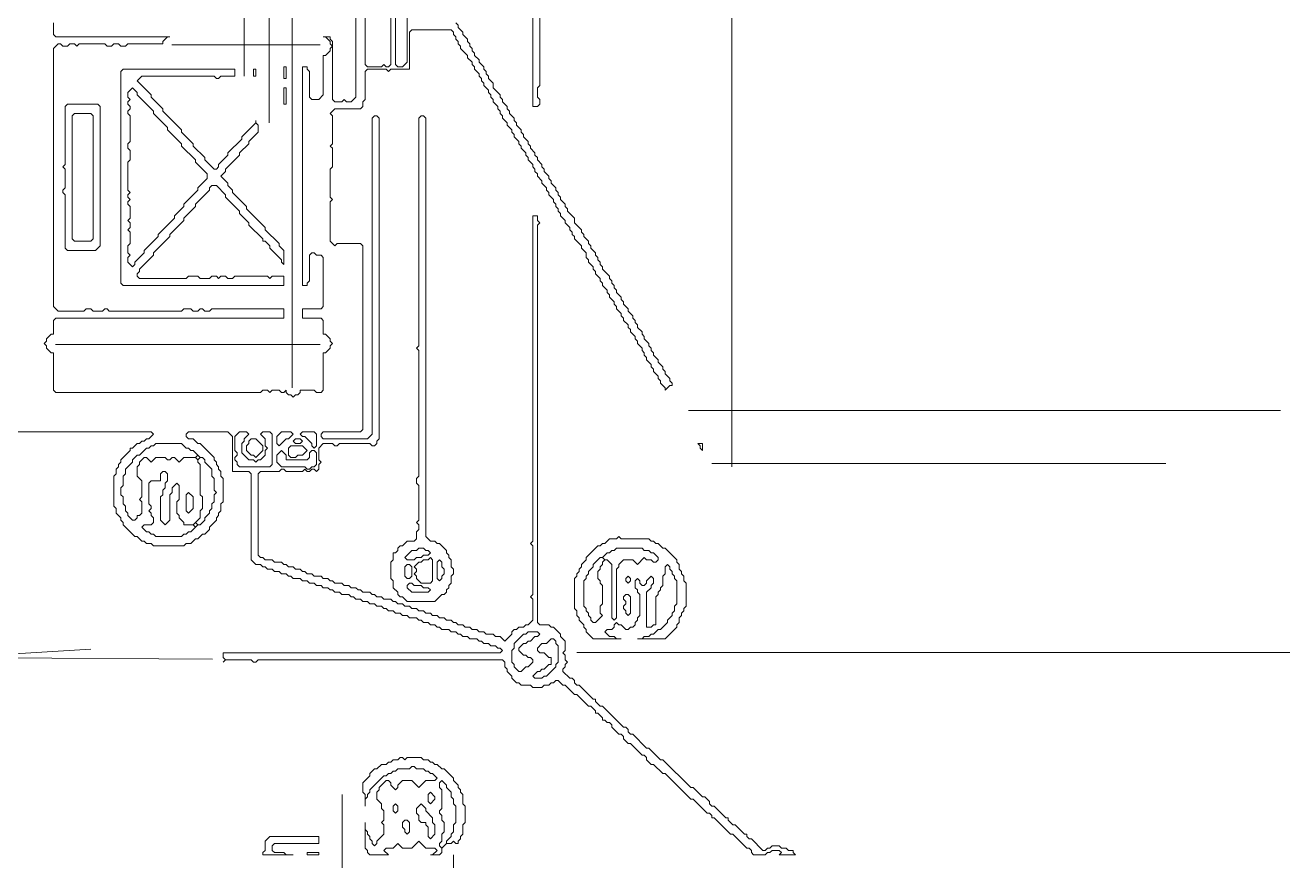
# Model space of a CAD drawing. Header units: millimetres. Extents: x 3 to 412, y 4 to 290.
# Drawn here: x 139.14 to 186.49, y 128.34 to 159.82 of the extents above; entities that cross this region are included whole.
import ezdxf

# ---------------------------------------------------------------- set-up
doc = ezdxf.new("R2010")
doc.units = ezdxf.units.MM
for name, color, linetype, lineweight in [('TRACE_CURVE', 6, 'CONTINUOUS', 0), ('TRACE_STRAIGHT', 5, 'CONTINUOUS', 0), ('TRACE_TEXT_SYMBOL', 6, 'CONTINUOUS', 0)]:
    doc.layers.add(name, color=color, linetype=linetype, lineweight=lineweight)

msp = doc.modelspace()

# ---------------------------------------------------------------- linework, layer by layer
at = {"layer": 'TRACE_CURVE', "color": 6}
for points in [[(158.247, 164.289), (158.247, 156.758), (158.422, 156.758), (158.51, 156.846), (158.51, 157.021), (158.422, 157.108), (158.422, 157.459), (158.51, 157.546), (158.51, 164.289)], [(151.591, 162.45), (151.591, 157.108), (151.416, 156.933), (151.241, 156.933), (151.153, 157.021), (151.066, 156.933), (150.803, 156.933), (150.715, 157.021), (150.715, 159.21), (150.628, 159.298), (150.628, 159.385), (150.365, 159.385), (150.453, 159.385), (150.628, 159.21), (150.628, 159.123), (150.715, 159.035), (150.628, 158.947), (150.628, 158.86), (150.453, 158.685), (150.365, 158.685), (150.365, 157.196), (150.19, 157.021), (149.927, 157.021), (149.84, 157.108), (149.84, 158.072), (149.752, 158.159), (149.752, 158.247), (149.577, 158.247), (149.577, 150.015), (149.752, 150.015), (149.752, 150.102), (149.84, 150.19), (149.84, 151.153), (149.927, 151.241), (150.015, 151.241), (150.102, 151.153), (150.278, 151.153), (150.365, 151.066), (150.365, 149.227), (150.278, 149.139), (149.577, 149.139), (149.577, 148.789), (150.278, 148.789), (150.365, 148.701), (150.365, 148.176), (150.453, 148.176), (150.628, 148.001), (150.628, 147.913), (150.715, 147.825), (150.628, 147.738), (150.628, 147.65), (150.453, 147.475), (150.365, 147.475), (150.365, 146.074), (150.278, 145.986), (150.102, 145.986), (150.015, 146.074), (149.489, 146.074), (149.489, 145.986), (149.402, 145.899), (149.314, 145.899), (149.227, 145.811)], [(152.905, 161.137), (152.905, 158.334), (152.817, 158.247), (152.73, 158.247), (152.642, 158.334), (152.554, 158.247), (152.029, 158.247), (151.941, 158.334), (151.941, 160.962)], [(142.921, 159.035), (143.009, 159.123), (144.322, 159.123), (144.322, 159.21), (144.498, 159.385), (144.585, 159.385), (140.294, 159.385), (140.206, 159.473), (140.206, 159.911)], [(150.628, 154.394), (150.715, 154.481), (150.715, 155.182), (150.628, 155.269), (150.715, 155.357), (150.715, 156.408), (150.628, 156.495), (150.803, 156.67), (151.766, 156.67), (151.854, 156.758), (151.854, 156.933), (151.941, 157.021), (151.941, 158.072), (152.029, 158.159), (152.73, 158.159), (152.817, 158.072), (152.905, 158.159), (153.605, 158.159), (153.605, 159.56), (153.693, 159.648), (155.182, 159.648), (155.269, 159.56), (155.269, 159.473), (155.357, 159.385), (155.357, 159.298), (155.444, 159.21), (155.444, 159.123), (155.532, 159.035), (155.532, 158.947), (155.795, 158.685), (155.795, 158.597), (155.97, 158.422), (155.97, 158.334), (156.057, 158.247), (156.057, 158.159), (156.233, 157.984), (156.233, 157.896), (156.32, 157.809), (156.32, 157.721), (156.408, 157.634), (156.408, 157.546), (156.583, 157.371), (156.583, 157.283), (156.67, 157.196), (156.67, 157.108), (156.758, 157.021), (156.758, 156.933), (156.933, 156.758), (156.933, 156.67), (157.021, 156.583), (157.021, 156.495), (157.108, 156.408), (157.108, 156.32), (157.283, 156.145), (157.283, 156.057), (157.459, 155.882), (157.459, 155.795), (157.546, 155.707), (157.546, 155.62), (157.721, 155.444), (157.721, 155.357), (157.809, 155.269), (157.809, 155.182), (157.984, 155.007)], [(156.408, 158.159), (156.408, 158.247), (156.233, 158.422), (156.233, 158.51), (156.057, 158.685), (156.057, 158.772), (155.97, 158.86), (155.97, 158.947), (155.882, 159.035), (155.882, 159.123), (155.795, 159.21), (155.795, 159.298), (155.62, 159.473), (155.62, 159.56), (155.444, 159.736), (155.444, 159.823), (155.357, 159.911)], [(149.227, 145.811), (149.139, 145.899), (149.051, 145.899), (148.964, 145.986), (148.964, 146.074), (148.876, 145.986), (148.789, 145.986), (148.701, 146.074), (148.438, 146.074), (148.351, 145.986), (148.263, 146.074), (148.088, 146.074), (148.001, 145.986), (140.294, 145.986), (140.206, 146.074), (140.206, 147.475), (140.119, 147.475), (139.944, 147.65), (139.944, 147.738), (139.856, 147.825), (139.944, 147.913), (139.944, 148.001), (140.119, 148.176), (140.206, 148.176), (140.206, 148.701), (140.294, 148.789), (148.876, 148.789), (148.876, 149.139), (146.162, 149.139), (146.074, 149.051), (145.899, 149.051), (145.811, 149.139), (145.724, 149.139), (145.636, 149.051), (145.461, 149.051), (145.373, 149.139), (145.111, 149.139), (145.023, 149.051), (142.308, 149.051), (142.221, 149.139), (142.133, 149.139), (142.046, 149.051), (141.695, 149.051), (141.608, 149.139), (141.433, 149.139), (141.345, 149.051), (140.382, 149.051), (140.206, 149.227), (140.206, 158.947), (140.382, 159.123), (140.469, 159.123), (140.557, 159.035), (140.732, 159.035), (140.82, 159.123), (140.995, 159.123), (141.082, 159.035), (141.17, 159.123), (142.133, 159.123), (142.221, 159.035), (142.396, 159.035), (142.483, 159.123), (142.659, 159.123), (142.746, 159.035), (142.921, 159.035)], [(160.786, 150.891), (160.699, 150.978), (160.699, 151.066), (160.611, 151.153), (160.611, 151.241), (160.436, 151.416), (160.436, 151.504), (160.349, 151.591), (160.349, 151.679), (160.173, 151.854), (160.173, 151.941), (160.086, 152.029), (160.086, 152.117), (159.823, 152.379), (159.823, 152.554), (159.56, 152.817), (159.56, 152.905), (159.473, 152.992), (159.473, 153.08), (159.298, 153.255), (159.298, 153.343), (159.21, 153.43), (159.21, 153.518), (159.123, 153.605), (159.123, 153.693), (158.947, 153.868), (158.947, 153.956), (158.86, 154.043), (158.86, 154.131), (158.685, 154.306), (158.685, 154.394), (158.597, 154.481), (158.597, 154.569), (158.422, 154.744), (158.422, 154.831), (158.334, 154.919), (158.334, 155.007), (158.159, 155.182), (158.159, 155.269), (158.072, 155.357), (158.072, 155.444), (157.896, 155.62), (157.896, 155.707), (157.809, 155.795), (157.809, 155.882), (157.634, 156.057), (157.634, 156.145), (157.546, 156.233), (157.546, 156.32), (157.371, 156.495), (157.371, 156.583), (157.283, 156.67), (157.283, 156.758), (157.108, 156.933), (157.108, 157.021), (157.021, 157.108), (157.021, 157.196), (156.758, 157.459), (156.758, 157.634), (156.583, 157.809), (156.583, 157.896), (156.495, 157.984), (156.495, 158.072), (156.408, 158.159)], [(149.577, 139.243), (149.489, 139.331), (149.314, 139.331), (149.227, 139.418), (149.051, 139.418), (148.964, 139.506), (148.876, 139.506), (148.789, 139.593), (148.526, 139.593), (148.438, 139.681), (148.176, 139.681), (148.088, 139.769), (148.001, 139.769), (147.913, 139.856), (147.913, 142.921), (148.001, 143.009), (148.701, 143.009), (148.789, 143.096), (148.876, 143.096), (148.964, 143.009), (149.577, 143.009), (149.665, 143.096), (149.752, 143.009), (149.84, 143.009), (149.927, 143.096), (150.015, 143.096), (150.102, 143.009), (150.19, 143.096), (150.19, 143.272), (150.278, 143.359), (150.19, 143.447), (150.19, 143.885), (150.365, 144.06), (150.715, 144.06), (150.803, 143.972), (150.891, 143.972), (150.978, 144.06), (152.117, 144.06), (152.204, 143.972), (152.292, 143.972), (152.379, 144.06), (152.379, 144.147), (152.467, 144.235), (152.467, 156.32), (152.379, 156.408), (152.292, 156.408), (152.204, 156.32), (152.204, 144.41), (152.029, 144.235), (150.365, 144.235), (150.278, 144.322), (150.278, 144.41), (150.365, 144.498), (151.766, 144.498), (151.854, 144.585), (151.854, 151.504), (151.766, 151.591), (150.891, 151.591), (150.803, 151.504), (150.628, 151.679), (150.628, 153.167), (150.715, 153.255), (150.628, 153.343), (150.628, 154.394)], [(157.984, 155.007), (157.984, 154.919), (158.072, 154.831), (158.072, 154.744), (158.247, 154.569), (158.247, 154.481), (158.334, 154.394), (158.334, 154.306), (158.422, 154.218), (158.422, 154.131), (158.597, 153.956), (158.597, 153.868), (158.772, 153.693), (158.772, 153.605), (158.86, 153.518), (158.86, 153.43), (159.035, 153.255), (159.035, 153.167), (159.123, 153.08), (159.123, 152.992), (159.21, 152.905), (159.21, 152.817), (159.298, 152.73), (159.298, 152.642), (159.473, 152.467), (159.473, 152.379), (159.648, 152.204), (159.648, 152.117), (159.736, 152.029), (159.736, 151.941), (159.823, 151.854), (159.823, 151.766), (160.086, 151.504), (160.086, 151.416), (160.261, 151.241), (160.261, 151.066), (160.349, 150.978), (160.349, 150.891), (160.524, 150.715), (160.524, 150.628), (160.611, 150.54), (160.611, 150.453), (160.786, 150.278), (160.786, 150.19), (160.874, 150.102), (160.874, 150.015), (161.049, 149.84), (161.049, 149.752), (161.137, 149.665), (161.137, 149.577), (161.312, 149.402), (161.312, 149.314), (161.399, 149.227), (161.399, 149.139), (161.575, 148.964), (161.575, 148.876), (161.662, 148.789), (161.662, 148.701), (161.837, 148.526), (161.837, 148.438), (161.925, 148.351), (161.925, 148.263), (162.1, 148.088), (162.1, 148.001)], [(165.603, 129.96), (165.515, 129.96), (165.078, 130.398), (164.99, 130.398), (164.902, 130.486), (164.902, 130.573), (164.727, 130.748), (164.64, 130.748), (164.289, 131.099), (164.202, 131.099), (163.151, 132.15), (163.063, 132.15), (162.626, 132.588), (162.538, 132.588), (162.012, 133.113), (161.925, 133.113), (161.837, 133.201), (161.837, 133.288), (161.75, 133.376), (161.662, 133.376), (160.874, 134.164), (160.786, 134.164), (160.611, 134.339), (160.611, 134.427), (160.524, 134.427), (159.998, 134.952), (159.911, 134.952), (159.823, 135.04), (159.823, 135.127), (159.736, 135.215), (159.648, 135.215), (159.385, 135.477), (159.385, 135.565), (159.473, 135.653), (159.473, 135.74), (159.56, 135.828), (159.473, 135.915), (159.473, 136.09), (159.385, 136.178), (159.473, 136.266), (159.473, 136.616), (159.298, 136.791), (159.298, 136.879), (159.035, 137.141), (158.947, 137.141), (158.86, 137.229), (158.51, 137.229), (158.422, 137.317), (158.422, 152.292), (158.51, 152.379), (158.422, 152.467), (158.422, 152.642), (158.247, 152.642), (158.247, 140.382), (158.159, 140.294), (158.247, 140.206), (158.247, 138.367), (158.159, 138.28), (158.247, 138.192), (158.247, 137.404), (158.072, 137.229), (157.984, 137.229), (157.896, 137.141), (157.721, 137.141)], [(162.1, 148.001), (162.188, 147.913), (162.188, 147.825), (162.363, 147.65), (162.363, 147.563), (162.45, 147.475), (162.45, 147.388), (162.538, 147.3), (162.538, 147.212), (162.713, 147.037), (162.713, 146.95), (162.801, 146.862), (162.801, 146.775), (162.976, 146.599), (162.976, 146.512), (163.063, 146.424), (163.063, 146.337), (163.239, 146.162), (163.239, 146.074), (163.414, 146.249), (163.501, 146.249), (163.501, 146.337), (163.414, 146.424), (163.414, 146.512), (163.239, 146.687), (163.239, 146.775), (163.151, 146.862), (163.151, 146.95), (162.976, 147.125), (162.976, 147.212), (162.801, 147.388), (162.801, 147.475), (162.713, 147.563), (162.713, 147.65), (162.626, 147.738), (162.626, 147.825), (162.45, 148.001), (162.45, 148.088), (162.363, 148.176), (162.363, 148.263), (162.188, 148.438), (162.188, 148.526), (162.1, 148.614), (162.1, 148.701), (162.012, 148.789), (162.012, 148.876), (161.837, 149.051), (161.837, 149.139), (161.662, 149.314), (161.662, 149.402), (161.575, 149.489), (161.575, 149.577), (161.399, 149.752), (161.399, 149.84), (161.312, 149.927), (161.312, 150.015), (161.224, 150.102), (161.224, 150.19), (161.137, 150.278), (161.137, 150.365), (160.874, 150.628), (160.874, 150.715), (160.786, 150.803), (160.786, 150.891)], [(138.192, 144.498), (143.885, 144.498), (143.972, 144.41), (143.797, 144.235), (143.709, 144.235), (143.622, 144.147), (143.534, 144.147), (143.447, 144.06), (143.359, 144.06), (143.184, 143.885), (143.096, 143.885), (143.096, 143.797), (142.746, 143.447), (142.746, 143.359), (142.659, 143.272), (142.659, 143.184), (142.571, 143.096), (142.571, 142.921), (142.483, 142.834), (142.483, 141.695), (142.571, 141.608), (142.571, 141.433), (142.746, 141.257), (142.746, 141.17), (142.834, 141.082), (142.834, 140.995), (143.272, 140.557), (143.359, 140.557), (143.534, 140.382), (143.622, 140.382), (143.709, 140.294), (143.885, 140.294), (143.972, 140.206), (145.111, 140.206), (145.198, 140.294), (145.373, 140.294), (145.549, 140.469), (145.636, 140.469), (145.811, 140.644), (145.899, 140.644), (146.074, 140.82), (146.074, 140.907), (146.337, 141.17), (146.337, 141.257), (146.424, 141.345), (146.424, 141.433), (146.512, 141.52), (146.512, 141.783), (146.599, 141.87), (146.599, 142.746), (146.512, 142.834), (146.512, 143.009), (146.424, 143.096), (146.424, 143.184), (146.337, 143.272), (146.337, 143.359), (146.249, 143.447), (146.249, 143.534)], [(146.249, 143.534), (145.724, 144.06), (145.636, 144.06), (145.461, 144.235), (145.286, 144.235), (145.198, 144.322), (145.198, 144.41), (145.286, 144.498), (146.775, 144.498), (146.95, 144.322), (146.95, 143.009), (147.563, 143.009), (147.65, 142.921), (147.65, 139.681), (147.825, 139.506), (148.001, 139.506), (148.088, 139.418), (148.176, 139.418), (148.263, 139.331), (148.438, 139.331), (148.526, 139.243), (148.701, 139.243), (148.789, 139.156), (148.964, 139.156), (149.051, 139.068), (149.139, 139.068), (149.227, 138.98), (149.489, 138.98), (149.577, 138.893), (149.752, 138.893), (149.84, 138.805), (150.015, 138.805), (150.102, 138.718), (150.278, 138.718), (150.365, 138.63), (150.54, 138.63), (150.628, 138.543), (150.715, 138.543), (150.803, 138.455), (150.978, 138.455), (151.066, 138.367), (151.328, 138.367), (151.416, 138.28), (151.504, 138.28), (151.591, 138.192), (151.766, 138.192), (151.854, 138.105), (152.029, 138.105), (152.117, 138.017), (152.292, 138.017), (152.379, 137.93), (152.554, 137.93), (152.642, 137.842), (152.73, 137.842), (152.817, 137.754), (152.992, 137.754), (153.08, 137.667), (153.255, 137.667), (153.343, 137.579), (153.518, 137.579), (153.605, 137.492), (153.868, 137.492), (153.956, 137.404), (154.043, 137.404)], [(157.721, 137.141), (157.634, 137.054), (157.546, 137.054), (157.459, 136.966), (157.459, 136.879), (157.196, 136.616), (157.021, 136.791), (156.846, 136.791), (156.758, 136.879), (156.495, 136.879), (156.408, 136.966), (156.233, 136.966), (156.145, 137.054), (155.97, 137.054), (155.882, 137.141), (155.707, 137.141), (155.62, 137.229), (155.444, 137.229), (155.357, 137.317), (155.269, 137.317), (155.182, 137.404), (155.007, 137.404), (154.919, 137.492), (154.744, 137.492), (154.656, 137.579), (154.481, 137.579), (154.394, 137.667), (154.218, 137.667), (154.131, 137.754), (153.956, 137.754), (153.868, 137.842), (153.693, 137.842), (153.605, 137.93), (153.43, 137.93), (153.343, 138.017), (153.167, 138.017), (153.08, 138.105), (152.992, 138.105), (152.905, 138.192), (152.642, 138.192), (152.554, 138.28), (152.379, 138.28), (152.292, 138.367), (152.204, 138.367), (152.117, 138.455), (151.854, 138.455), (151.766, 138.543), (151.679, 138.543), (151.591, 138.63), (151.416, 138.63), (151.328, 138.718), (151.153, 138.718), (151.066, 138.805), (150.803, 138.805), (150.715, 138.893), (150.628, 138.893), (150.54, 138.98), (150.365, 138.98), (150.278, 139.068), (150.015, 139.068), (149.927, 139.156), (149.752, 139.156), (149.665, 139.243), (149.577, 139.243)], [(154.043, 137.404), (154.131, 137.317), (154.306, 137.317), (154.394, 137.229), (154.569, 137.229), (154.656, 137.141), (154.744, 137.141), (154.831, 137.054), (155.094, 137.054), (155.182, 136.966), (155.357, 136.966), (155.444, 136.879), (155.532, 136.879), (155.62, 136.791), (155.795, 136.791), (155.882, 136.704), (156.145, 136.704), (156.233, 136.616), (156.32, 136.616), (156.408, 136.528), (156.583, 136.528), (156.67, 136.441), (156.846, 136.441), (156.933, 136.353), (157.021, 136.353), (157.108, 136.266), (157.021, 136.178), (146.599, 136.178), (146.599, 136.003), (146.687, 135.915), (146.599, 135.828), (146.687, 135.915), (147.65, 135.915), (147.738, 135.828), (147.825, 135.828), (147.913, 135.915), (157.108, 135.915), (157.196, 135.828), (157.196, 135.653), (157.283, 135.565), (157.283, 135.477), (157.459, 135.302), (157.459, 135.215), (157.634, 135.04), (157.721, 135.04), (157.809, 134.952), (158.159, 134.952), (158.247, 134.864), (158.597, 134.864), (158.685, 134.952), (158.86, 134.952), (158.947, 135.04), (159.035, 135.04), (159.123, 135.127), (159.21, 135.127), (159.385, 134.952), (159.473, 134.952), (159.823, 134.602), (159.911, 134.602), (160.349, 134.164), (160.436, 134.164), (160.611, 133.989), (160.611, 133.901), (160.699, 133.901)], [(160.699, 133.901), (160.874, 133.726), (160.874, 133.638), (160.962, 133.638), (161.049, 133.551), (161.137, 133.551), (161.224, 133.463), (161.224, 133.376), (161.487, 133.113), (161.575, 133.113), (161.662, 133.025), (161.662, 132.938), (161.837, 132.763), (161.925, 132.763), (162.363, 132.325), (162.45, 132.325), (162.538, 132.237), (162.538, 132.15), (162.713, 131.974), (162.801, 131.974), (163.151, 131.624), (163.239, 131.624), (164.202, 130.661), (164.289, 130.661), (164.815, 130.135), (164.902, 130.135), (164.99, 130.048), (164.99, 129.96), (165.078, 129.96), (165.691, 129.347), (165.778, 129.347), (166.304, 128.822), (166.391, 128.822), (166.479, 128.734), (166.479, 128.647), (166.566, 128.559), (167.004, 128.559), (167.092, 128.647), (167.179, 128.647), (167.267, 128.734), (167.53, 128.734), (167.617, 128.647), (167.53, 128.559), (168.143, 128.559), (168.055, 128.647), (168.055, 128.734), (167.88, 128.734), (167.792, 128.822), (167.617, 128.822), (167.53, 128.909), (167.267, 128.909), (167.179, 128.822), (167.092, 128.822), (167.004, 128.734), (166.917, 128.734), (166.479, 129.172), (166.391, 129.172), (166.304, 129.26), (166.304, 129.347), (166.216, 129.347), (165.866, 129.698), (165.778, 129.698), (165.603, 129.873), (165.603, 129.96)]]:
    msp.add_lwpolyline(points, dxfattribs=at)
for points in [[(153.08, 161.137), (153.167, 161.224), (153.43, 161.224), (153.518, 161.137), (153.518, 158.422), (153.343, 158.247), (153.167, 158.247), (153.08, 158.334), (153.08, 160.786), (152.992, 160.874), (153.08, 160.962)], [(154.043, 156.408), (153.956, 156.32), (153.956, 147.738), (153.868, 147.65), (153.956, 147.563), (153.956, 142.834), (153.868, 142.746), (153.868, 142.571), (153.956, 142.483), (153.956, 141.17), (153.868, 141.082), (153.956, 140.995), (153.956, 140.82), (153.868, 140.732), (153.868, 140.469), (153.781, 140.382), (153.518, 140.382), (153.343, 140.206), (153.255, 140.206), (153.167, 140.119), (153.167, 140.031), (153.08, 139.944), (152.992, 139.944), (152.992, 139.681), (152.905, 139.593), (152.905, 138.98), (152.992, 138.893), (152.992, 138.63), (153.167, 138.455), (153.167, 138.367), (153.255, 138.28), (153.343, 138.28), (153.518, 138.105), (154.569, 138.105), (154.831, 138.367), (154.919, 138.367), (155.007, 138.455), (155.007, 138.543), (155.094, 138.63), (155.094, 138.718), (155.182, 138.805), (155.182, 139.068), (155.269, 139.156), (155.269, 139.331), (155.182, 139.418), (155.182, 139.681), (155.094, 139.769), (155.094, 139.856), (155.007, 139.944), (155.007, 140.031), (154.744, 140.294), (154.656, 140.294), (154.569, 140.382), (154.394, 140.382), (154.218, 140.557), (154.218, 156.32), (154.131, 156.408)], [(147.212, 144.498), (147.475, 144.498), (147.563, 144.41), (147.388, 144.235), (147.388, 144.147), (147.3, 144.06), (147.3, 143.709), (147.563, 143.447), (147.738, 143.447), (147.825, 143.359), (147.913, 143.447), (148.001, 143.447), (148.176, 143.622), (148.176, 143.797), (148.263, 143.885), (148.176, 143.972), (148.176, 144.235), (148.001, 144.41), (148.088, 144.498), (148.351, 144.498), (148.438, 144.41), (148.438, 143.272), (148.351, 143.184), (147.212, 143.184), (147.125, 143.272), (147.125, 143.359), (147.037, 143.447), (147.037, 143.534), (147.125, 143.622), (147.125, 143.709), (147.037, 143.797), (147.037, 144.322)], [(148.789, 144.498), (149.139, 144.498), (149.227, 144.41), (149.051, 144.235), (148.964, 144.235), (148.701, 143.972), (148.614, 144.06), (148.614, 144.322)], [(149.489, 144.41), (149.577, 144.498), (150.015, 144.498), (150.102, 144.41), (150.102, 143.972), (150.015, 143.885), (149.927, 143.972), (149.927, 144.06), (149.665, 144.322), (149.577, 144.322)], [(143.972, 143.972), (144.06, 144.06), (145.023, 144.06), (145.198, 143.885), (145.286, 143.885), (145.373, 143.797), (145.461, 143.797), (145.636, 143.622), (145.549, 143.534), (145.111, 143.534), (144.935, 143.359), (144.76, 143.534), (144.673, 143.534), (144.585, 143.447), (144.498, 143.447), (144.41, 143.534), (144.06, 143.534), (143.885, 143.359), (143.709, 143.534), (143.622, 143.534), (143.447, 143.359), (143.447, 143.272), (143.359, 143.184), (143.359, 142.834), (143.534, 142.659), (143.534, 142.046), (143.447, 141.958), (143.534, 141.87), (143.534, 141.433), (143.447, 141.345), (143.359, 141.345), (143.359, 141.257), (143.272, 141.17), (143.184, 141.17), (143.009, 141.345), (143.009, 141.433), (142.921, 141.52), (142.921, 141.695), (142.834, 141.783), (142.834, 142.046), (142.746, 142.133), (142.746, 142.396), (142.834, 142.483), (142.834, 142.834), (142.921, 142.921), (142.921, 143.096), (143.184, 143.359), (143.184, 143.447), (143.359, 143.622), (143.447, 143.622), (143.709, 143.885), (143.797, 143.885), (143.885, 143.972)], [(147.563, 144.147), (147.65, 144.235), (147.825, 144.235), (148.088, 143.972), (148.088, 143.797), (147.825, 143.534), (147.738, 143.622), (147.65, 143.622), (147.475, 143.797), (147.475, 143.972), (147.563, 144.06)], [(149.051, 143.885), (149.139, 143.972), (149.577, 143.972), (149.752, 143.797), (149.577, 143.622), (149.402, 143.622), (149.314, 143.534), (149.139, 143.534), (149.051, 143.622)], [(149.227, 144.147), (149.314, 144.235), (149.489, 144.235), (149.577, 144.147), (149.489, 144.06), (149.314, 144.06)], [(145.549, 143.534), (145.636, 143.622), (145.724, 143.534), (145.636, 143.447)], [(145.636, 143.447), (145.724, 143.534), (145.811, 143.534), (145.899, 143.447), (145.899, 143.359), (146.162, 143.096), (146.162, 142.834), (146.249, 142.746), (146.249, 142.308), (146.337, 142.221), (146.249, 142.133), (146.249, 141.87), (146.162, 141.783), (146.162, 141.608), (146.074, 141.52), (146.074, 141.433), (145.899, 141.257), (145.899, 141.17), (145.724, 140.995), (145.636, 140.995), (145.549, 141.082), (145.724, 141.257), (145.724, 141.52), (145.811, 141.608), (145.811, 142.046), (145.724, 142.133), (145.724, 143.272), (145.636, 143.359)], [(148.789, 143.797), (148.964, 143.622), (148.964, 143.447), (149.752, 143.447), (149.84, 143.534), (149.84, 143.709), (149.927, 143.797), (150.015, 143.797), (150.102, 143.709), (150.102, 143.272), (150.015, 143.184), (149.927, 143.184), (149.84, 143.096), (149.752, 143.096), (149.665, 143.184), (148.789, 143.184), (148.614, 143.359), (148.614, 143.622)], [(144.235, 142.921), (144.322, 143.009), (144.41, 143.009), (144.498, 142.921), (144.498, 142.659), (144.41, 142.571), (144.41, 142.396), (144.322, 142.308), (144.322, 142.133), (144.235, 142.046), (144.235, 141.17), (144.41, 140.995), (144.585, 141.17), (144.585, 142.133), (144.673, 142.221), (144.673, 142.396), (144.848, 142.571), (144.935, 142.483), (144.935, 141.958), (144.848, 141.87), (144.848, 141.433), (144.935, 141.345), (144.935, 141.257), (145.111, 141.082), (145.111, 140.995), (145.461, 140.995), (145.549, 140.907), (145.373, 140.732), (145.286, 140.732), (145.198, 140.644), (145.111, 140.644), (145.023, 140.557), (144.06, 140.557), (143.972, 140.644), (143.885, 140.644), (143.797, 140.732), (143.709, 140.732), (143.534, 140.907), (143.622, 140.995), (143.885, 140.995), (143.972, 141.082), (143.972, 141.257), (143.885, 141.345), (143.885, 141.433), (143.797, 141.52), (143.885, 141.608), (143.885, 141.695), (143.797, 141.783), (143.797, 142.571), (143.885, 142.659), (144.235, 142.659)], [(145.198, 142.133), (145.286, 142.221), (145.461, 142.046), (145.461, 141.608), (145.286, 141.433), (145.198, 141.52)], [(145.461, 140.995), (145.549, 141.082), (145.636, 140.995), (145.549, 140.907)], [(153.868, 140.031), (153.956, 140.119), (154.131, 140.119), (154.218, 140.031), (154.306, 140.031), (154.394, 139.944), (154.306, 139.856), (154.131, 139.856), (154.043, 139.769), (153.868, 139.769), (153.781, 139.681), (153.518, 139.681), (153.43, 139.769), (153.693, 140.031)], [(154.306, 139.681), (154.394, 139.769), (154.481, 139.681), (154.481, 138.893), (154.394, 138.805), (154.043, 138.805), (153.868, 138.98), (153.868, 139.068), (153.781, 139.156), (153.868, 139.243), (153.868, 139.331), (153.781, 139.418), (153.956, 139.593), (154.043, 139.593), (154.131, 139.681)], [(153.43, 139.418), (153.518, 139.506), (153.605, 139.506), (153.693, 139.418), (153.693, 139.068), (153.605, 138.98), (153.518, 138.98), (153.43, 139.068)], [(154.656, 139.593), (154.744, 139.681), (154.831, 139.593), (154.831, 139.418), (154.919, 139.331), (154.919, 139.156), (154.831, 139.068), (154.831, 138.98), (154.744, 138.893), (154.656, 138.98)], [(153.518, 138.718), (153.605, 138.805), (153.693, 138.805), (153.781, 138.718), (154.043, 138.718), (154.131, 138.63), (154.306, 138.63), (154.394, 138.543), (154.306, 138.455), (153.693, 138.455), (153.518, 138.63)], [(157.984, 136.879), (158.072, 136.966), (158.422, 136.966), (158.51, 136.879), (158.422, 136.791), (158.334, 136.791), (158.159, 136.616), (158.072, 136.616), (157.984, 136.528), (157.896, 136.528), (157.721, 136.353), (157.721, 136.266), (157.896, 136.09), (157.984, 136.09), (158.072, 136.003), (158.159, 136.003), (158.247, 135.915), (158.247, 135.828), (158.072, 135.653), (157.984, 135.653), (157.809, 135.477), (157.721, 135.477), (157.546, 135.653), (157.546, 135.74), (157.459, 135.828), (157.459, 136.266), (157.546, 136.353), (157.546, 136.528), (157.896, 136.879)], [(158.947, 136.704), (159.035, 136.704), (159.123, 136.616), (159.123, 136.528), (159.21, 136.441), (159.21, 135.828), (159.123, 135.74), (159.123, 135.653), (158.772, 135.302), (158.685, 135.302), (158.597, 135.215), (158.334, 135.215), (158.247, 135.302), (158.422, 135.477), (158.51, 135.477), (158.597, 135.565), (158.685, 135.565), (158.86, 135.74), (158.947, 135.74), (158.947, 136.003), (158.86, 136.003), (158.685, 136.178), (158.51, 136.178), (158.422, 136.266), (158.422, 136.353), (158.597, 136.528), (158.772, 136.528)]]:
    msp.add_lwpolyline(points, close=True, dxfattribs=at)
at = {"layer": 'TRACE_STRAIGHT', "color": 5}
for p, q in [((165.74, 197.217), (165.74, 143.184)), ((147.388, 175.587), (147.388, 157.896)), ((148.322, 163.355), (148.322, 156.145)), ((149.19, 162.741), (149.19, 146.161)), ((144.661, 159.075), (150.245, 159.075)), ((140.283, 147.794), (150.245, 147.794)), ((164.11, 145.301), (186.407, 145.301)), ((164.99, 143.31), (182.078, 143.31)), ((136.403, 135.994), (141.608, 136.309)), ((136.403, 135.994), (146.196, 135.931)), ((159.911, 136.192), (196.112, 136.192)), ((151.08, 130.84), (151.08, 110.127)), ((155.269, 128.559), (155.269, 121.816))]:
    msp.add_line(p, q, dxfattribs=at)
at = {"layer": 'TRACE_TEXT_SYMBOL', "color": 6}
for points in [[(142.834, 158.159), (142.746, 158.072), (142.746, 150.102), (142.834, 150.015), (148.876, 150.015), (148.876, 150.365), (148.438, 150.365), (148.351, 150.278), (148.263, 150.365), (147.037, 150.365), (146.95, 150.278), (146.775, 150.278), (146.687, 150.365), (146.512, 150.365), (146.424, 150.278), (146.337, 150.365), (146.162, 150.365), (146.074, 150.278), (145.724, 150.278), (145.636, 150.365), (145.286, 150.365), (145.198, 150.278), (143.447, 150.278), (143.359, 150.365), (143.359, 150.453), (143.447, 150.54), (143.447, 150.628), (143.972, 151.153), (143.972, 151.241), (144.585, 151.854), (144.585, 151.941), (145.111, 152.467), (145.111, 152.554), (145.549, 152.992), (145.549, 153.08), (146.074, 153.605), (146.074, 153.693), (146.162, 153.781), (146.337, 153.781), (146.687, 153.43), (146.687, 153.343), (147.212, 152.817), (147.212, 152.73), (147.563, 152.379), (147.563, 152.292), (148.088, 151.766), (148.088, 151.679), (148.176, 151.679), (148.351, 151.504), (148.351, 151.416), (148.789, 150.978), (148.789, 150.891), (148.876, 150.803), (148.876, 151.328), (148.701, 151.504), (148.701, 151.591), (148.176, 152.117), (148.176, 152.204), (147.475, 152.905), (147.475, 152.992), (146.95, 153.518), (146.95, 153.605), (146.775, 153.781), (146.775, 153.868)], [(146.775, 153.868), (146.512, 154.131), (146.687, 154.306), (146.687, 154.394), (147.212, 154.919), (147.212, 155.007), (147.563, 155.357), (147.563, 155.444), (147.913, 155.795), (147.913, 156.057), (147.825, 156.145), (147.825, 156.233), (147.825, 156.145), (147.3, 155.62), (147.3, 155.532), (146.775, 155.007), (146.775, 154.919), (146.424, 154.569), (146.424, 154.481), (146.337, 154.394), (146.249, 154.394), (145.899, 154.744), (145.899, 154.831), (145.461, 155.269), (145.461, 155.357), (145.023, 155.795), (145.023, 155.882), (144.322, 156.583), (144.322, 156.67), (143.885, 157.108), (143.885, 157.196), (143.359, 157.721), (143.534, 157.896), (146.249, 157.896), (146.337, 157.809), (146.424, 157.809), (146.512, 157.896), (147.037, 157.896), (147.037, 158.159), (142.834, 158.159)], [(161.487, 140.557), (161.399, 140.469), (161.137, 140.469), (160.962, 140.294), (160.874, 140.294), (160.786, 140.206), (160.699, 140.206), (160.261, 139.769), (160.261, 139.681), (160.086, 139.506), (160.086, 139.418), (159.998, 139.331), (159.998, 139.243), (159.911, 139.156), (159.911, 139.068), (159.823, 138.98), (159.823, 137.842), (159.911, 137.754), (159.911, 137.579), (159.998, 137.492), (159.998, 137.404), (160.173, 137.229), (160.173, 137.141), (160.261, 137.054), (160.261, 136.966), (160.524, 136.704), (161.575, 136.704), (161.399, 136.704), (161.312, 136.791), (161.137, 136.791), (160.962, 136.966), (161.049, 137.054), (161.224, 137.054), (161.312, 137.141), (161.312, 137.229), (161.399, 137.317), (161.487, 137.229), (161.575, 137.229), (161.75, 137.054), (161.837, 137.054), (161.925, 137.141), (162.012, 137.141), (162.1, 137.229), (162.1, 137.317), (162.188, 137.404), (162.188, 137.492), (162.275, 137.579), (162.275, 138.367), (162.188, 138.455), (162.188, 138.543), (162.1, 138.63), (162.1, 138.893), (162.188, 138.98), (162.275, 138.893), (162.275, 138.805), (162.363, 138.718), (162.45, 138.718), (162.538, 138.805), (162.538, 138.893), (162.713, 139.068), (162.801, 138.98), (162.801, 138.805), (162.713, 138.718), (162.713, 138.63)], [(162.626, 140.469), (161.575, 140.469), (161.487, 140.557)], [(162.713, 138.63), (162.538, 138.455), (162.538, 137.141), (162.713, 137.141), (162.801, 137.229), (162.888, 137.229), (162.888, 138.28), (162.976, 138.367), (162.976, 138.455), (163.063, 138.543), (163.063, 138.63), (163.151, 138.718), (163.151, 139.068), (163.239, 139.156), (163.239, 139.418), (163.326, 139.506), (163.414, 139.418), (163.414, 139.331), (163.501, 139.243), (163.501, 139.156), (163.589, 139.068), (163.589, 138.98), (163.676, 138.893), (163.676, 138.017), (163.589, 137.93), (163.589, 137.754), (163.501, 137.667), (163.501, 137.579), (163.326, 137.404), (163.326, 137.317), (163.063, 137.054), (162.976, 137.054), (162.801, 136.879), (162.713, 136.879), (162.626, 136.791), (162.45, 136.791), (162.363, 136.704), (162.188, 136.704), (163.239, 136.704), (163.676, 137.141), (163.676, 137.229), (163.764, 137.317), (163.764, 137.492), (163.852, 137.579), (163.852, 137.667), (163.939, 137.754), (163.939, 137.842), (164.027, 137.93), (164.027, 138.805), (163.939, 138.893), (163.939, 139.068), (163.852, 139.156), (163.852, 139.243), (163.764, 139.331), (163.764, 139.506), (163.676, 139.593), (163.676, 139.681), (163.239, 140.119), (163.151, 140.119), (162.976, 140.294), (162.888, 140.294), (162.801, 140.382), (162.713, 140.382), (162.626, 140.469)], [(153.255, 132.237), (153.167, 132.15), (152.992, 132.15), (152.905, 132.062), (152.817, 132.062), (152.73, 131.974), (152.554, 131.974), (152.379, 131.799), (152.292, 131.799), (152.117, 131.624), (152.117, 131.537), (151.854, 131.274), (151.854, 130.924), (151.941, 130.836), (151.941, 130.398), (151.941, 130.661), (152.029, 130.748), (152.029, 130.836), (152.117, 130.924), (152.117, 131.011), (152.642, 131.537), (152.73, 131.537), (152.817, 131.624), (152.905, 131.624), (152.992, 131.712), (153.08, 131.712), (153.167, 131.799), (153.605, 131.799), (153.693, 131.887), (153.781, 131.887), (153.868, 131.799), (154.131, 131.799), (154.218, 131.712), (154.306, 131.712), (154.394, 131.624), (154.481, 131.624), (154.656, 131.449), (154.569, 131.361), (154.218, 131.361), (153.956, 131.099), (153.693, 131.361), (153.343, 131.361), (153.167, 131.186), (153.167, 131.099), (153.08, 131.011), (152.905, 131.186), (152.905, 131.274), (152.817, 131.361), (152.73, 131.361), (152.467, 131.099), (152.467, 131.011), (152.379, 130.924), (152.379, 130.661), (152.554, 130.486), (152.554, 130.311), (152.642, 130.223), (152.642, 129.873), (152.554, 129.785), (152.642, 129.698), (152.642, 129.347), (152.379, 129.085), (152.379, 128.997), (152.292, 128.909), (152.204, 128.997)], [(152.204, 128.997), (152.204, 129.085), (152.117, 129.172), (152.117, 129.26), (152.029, 129.347), (152.029, 129.435), (151.941, 129.522), (151.941, 129.785), (151.941, 128.822), (152.029, 128.734), (152.029, 128.647), (152.117, 128.559), (152.817, 128.559), (152.642, 128.734), (152.73, 128.822), (152.992, 128.822), (153.167, 128.997), (153.343, 128.822), (153.693, 128.822), (153.956, 129.085), (154.218, 128.822), (154.569, 128.822), (154.656, 128.734), (154.481, 128.559), (154.394, 128.559), (154.744, 128.559), (154.831, 128.647), (154.831, 128.822), (155.007, 128.997), (155.182, 128.997), (155.269, 129.085), (155.357, 128.997), (155.444, 128.997), (155.444, 129.085), (155.532, 129.172), (155.532, 129.26), (155.62, 129.347), (155.62, 129.698), (155.707, 129.785), (155.707, 130.398), (155.62, 130.486), (155.62, 130.836), (155.532, 130.924), (155.532, 131.011), (155.444, 131.099), (155.444, 131.186), (155.269, 131.361), (155.269, 131.449), (154.919, 131.799), (154.831, 131.799), (154.656, 131.974), (154.569, 131.974), (154.481, 132.062), (154.394, 132.062), (154.306, 132.15), (154.131, 132.15), (154.043, 132.237), (153.518, 132.237), (153.43, 132.15), (153.343, 132.237), (153.255, 132.237)]]:
    msp.add_lwpolyline(points, dxfattribs=at)
for points in [[(147.738, 158.159), (147.738, 157.896), (147.825, 157.896), (147.825, 158.159)], [(148.876, 158.247), (148.964, 158.247), (148.964, 157.809), (148.876, 157.809)], [(143.184, 157.459), (143.359, 157.283), (143.359, 157.196), (143.972, 156.583), (143.972, 156.495), (144.498, 155.97), (144.498, 155.882), (145.023, 155.357), (145.023, 155.269), (145.549, 154.744), (145.549, 154.656), (145.986, 154.218), (145.986, 154.043), (145.636, 153.693), (145.636, 153.605), (145.111, 153.08), (145.111, 152.992), (144.76, 152.642), (144.76, 152.554), (144.147, 151.941), (144.147, 151.854), (143.622, 151.328), (143.622, 151.241), (143.272, 150.891), (143.272, 150.803), (143.184, 150.715), (143.009, 150.891), (143.009, 151.066), (143.096, 151.153), (143.009, 151.241), (143.009, 151.504), (143.096, 151.591), (143.096, 152.029), (143.009, 152.117), (143.096, 152.204), (143.096, 152.379), (143.009, 152.467), (143.096, 152.554), (143.096, 152.992), (143.009, 153.08), (143.009, 153.167), (143.096, 153.255), (143.009, 153.343), (143.009, 153.43), (143.096, 153.518), (143.009, 153.605), (143.009, 154.656), (143.096, 154.744), (143.096, 155.094), (143.009, 155.182), (143.009, 155.357), (143.096, 155.444), (143.096, 156.408), (143.009, 156.495), (143.009, 156.583), (143.096, 156.67), (143.096, 156.758), (143.009, 156.846), (143.009, 156.933), (143.096, 157.021), (143.009, 157.108), (143.009, 157.283)], [(148.876, 157.459), (148.964, 157.459), (148.964, 156.846), (148.876, 156.846)], [(140.732, 156.846), (140.644, 156.758), (140.644, 154.569), (140.557, 154.481), (140.644, 154.394), (140.644, 153.693), (140.557, 153.605), (140.557, 153.518), (140.644, 153.43), (140.644, 151.416), (140.732, 151.328), (141.783, 151.328), (141.958, 151.504), (141.958, 156.758), (141.87, 156.846)], [(140.907, 156.408), (140.995, 156.495), (141.608, 156.495), (141.695, 156.408), (141.695, 151.766), (141.608, 151.679), (140.995, 151.679), (140.907, 151.766)], [(164.465, 144.06), (164.552, 143.972), (164.552, 143.885), (164.64, 143.797), (164.64, 144.06)], [(160.786, 139.769), (160.874, 139.769), (160.962, 139.681), (160.874, 139.593), (160.874, 139.506), (160.786, 139.418), (160.786, 139.331), (160.699, 139.243), (160.699, 138.98), (160.786, 138.893), (160.786, 138.805), (160.874, 138.718), (160.874, 138.017), (160.786, 137.93), (160.786, 137.667), (160.874, 137.579), (160.611, 137.317), (160.524, 137.317), (160.436, 137.404), (160.436, 137.492), (160.349, 137.579), (160.349, 137.667), (160.261, 137.754), (160.261, 137.842), (160.173, 137.93), (160.173, 138.893), (160.261, 138.98), (160.261, 139.068), (160.349, 139.156), (160.349, 139.243), (160.524, 139.418), (160.524, 139.506)], [(161.312, 140.031), (161.399, 140.119), (162.363, 140.119), (162.45, 140.031), (162.626, 140.031), (162.713, 139.944), (162.801, 139.944), (162.976, 139.769), (162.976, 139.681), (162.888, 139.593), (162.801, 139.593), (162.713, 139.681), (162.538, 139.681), (162.45, 139.769), (162.188, 139.506), (162.012, 139.681), (161.662, 139.681), (161.487, 139.506), (161.487, 139.418), (161.399, 139.331), (161.399, 137.492), (161.312, 137.404), (161.224, 137.492), (161.224, 139.506), (161.049, 139.681), (160.962, 139.681), (160.874, 139.769), (161.049, 139.944), (161.137, 139.944), (161.224, 140.031)], [(161.75, 138.98), (161.837, 139.068), (161.925, 138.98), (161.925, 138.893), (161.837, 138.805), (161.75, 138.893)], [(161.662, 138.28), (161.75, 138.367), (161.837, 138.367), (161.925, 138.28), (161.925, 137.667), (161.837, 137.579), (161.75, 137.667), (161.75, 137.754), (161.662, 137.842), (161.662, 137.93), (161.75, 138.017), (161.75, 138.105), (161.662, 138.192)], [(154.744, 131.274), (154.831, 131.361), (155.007, 131.186), (155.007, 131.099), (155.182, 130.924), (155.182, 130.748), (155.269, 130.661), (155.269, 130.486), (155.357, 130.398), (155.357, 129.785), (155.269, 129.698), (155.269, 129.435), (155.182, 129.347), (155.182, 129.26), (155.007, 129.085), (155.007, 128.997), (154.831, 128.822), (154.744, 128.909), (154.744, 128.997), (154.831, 129.085), (154.831, 129.347), (154.919, 129.435), (154.919, 129.785), (154.831, 129.873), (154.831, 130.048), (154.744, 130.135), (154.744, 130.223), (154.831, 130.311), (154.831, 131.011), (154.744, 131.099)], [(154.306, 130.836), (154.394, 130.924), (154.569, 130.748), (154.569, 130.661), (154.394, 130.486), (154.306, 130.573)], [(152.992, 130.398), (153.08, 130.486), (153.167, 130.398), (153.167, 130.223), (153.08, 130.135), (152.992, 130.223)], [(154.043, 130.486), (154.218, 130.311), (154.218, 130.223), (154.481, 129.96), (154.481, 129.785), (154.569, 129.698), (154.569, 129.347), (154.394, 129.172), (154.306, 129.26), (154.306, 129.61), (154.218, 129.698), (154.218, 129.785), (154.043, 129.785), (153.956, 129.873), (153.956, 130.048), (153.868, 130.135), (153.868, 130.311)], [(153.343, 129.785), (153.43, 129.873), (153.518, 129.873), (153.605, 129.785), (153.605, 129.435), (153.518, 129.347), (153.43, 129.435), (153.43, 129.522), (153.343, 129.61)], [(148.351, 129.26), (148.176, 129.085), (148.176, 128.734), (148.088, 128.647), (148.088, 128.559), (149.227, 128.559), (148.964, 128.559), (148.876, 128.647), (148.526, 128.647), (148.438, 128.734), (148.438, 128.909), (148.526, 128.997), (150.19, 128.997), (150.19, 129.26)], [(149.752, 128.647), (149.752, 128.559), (150.19, 128.559), (150.19, 128.647)]]:
    msp.add_lwpolyline(points, close=True, dxfattribs=at)

doc.saveas('drawing.dxf')
